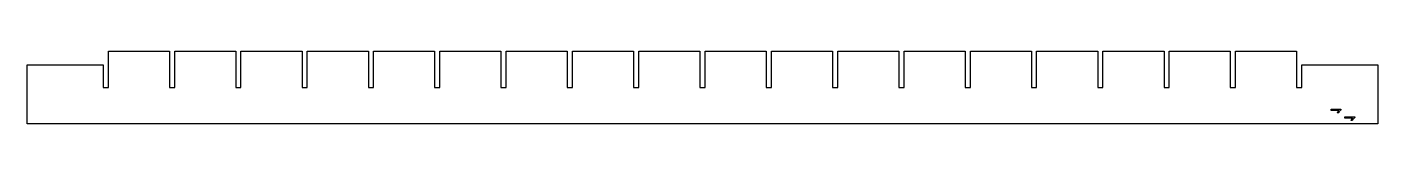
# Model space of a CAD drawing. Header units: millimetres. Extents: x -489 to 0, y 0 to 27.
import ezdxf

# ---------------------------------------------------------------- set-up
doc = ezdxf.new("R2010")
doc.units = ezdxf.units.MM
doc.layers.get('0').update_dxf_attribs({"linetype": 'CONTINUOUS'})

msp = doc.modelspace()

# ---------------------------------------------------------------- linework, layer by layer
for p, q in [((-16.99, 4.89), (-16.99, 5.33)), ((-16.99, 5.33), (-13.4, 5.33)), ((-13.4, 5.33), (-13.4, 5.05)), ((-14.19, 4.89), (-16.99, 4.89)), ((-14.29, 4.01), (-14.72, 4.01)), ((-11.99, 2.14), (-11.99, 2.58)), ((-11.99, 2.58), (-8.39, 2.58)), ((-9.19, 2.14), (-11.99, 2.14)), ((-9.29, 1.26), (-9.72, 1.26)), ((-8.39, 2.58), (-8.39, 2.3))]:
    msp.add_line(p, q)
msp.add_lwpolyline([(-489, 21.5), (-461.45, 21.5), (-461.45, 13.25), (-459.55, 13.25), (-459.55, 26.5), (-437.45, 26.5), (-437.45, 13.25), (-435.55, 13.25), (-435.55, 26.5), (-413.45, 26.5), (-413.45, 13.25), (-411.55, 13.25), (-411.55, 26.5), (-389.45, 26.5), (-389.45, 13.25), (-387.55, 13.25), (-387.55, 26.5), (-365.45, 26.5), (-365.45, 13.25), (-363.55, 13.25), (-363.55, 26.5), (-341.45, 26.5), (-341.45, 13.25), (-339.55, 13.25), (-339.55, 26.5), (-317.45, 26.5), (-317.45, 13.25), (-315.55, 13.25), (-315.55, 26.5), (-293.45, 26.5), (-293.45, 13.25), (-291.55, 13.25), (-291.55, 26.5), (-269.45, 26.5), (-269.45, 13.25), (-267.55, 13.25), (-267.55, 26.5), (-245.45, 26.5), (-245.45, 13.25), (-243.55, 13.25), (-243.55, 26.5), (-221.45, 26.5), (-221.45, 13.25), (-219.55, 13.25), (-219.55, 26.5), (-197.45, 26.5), (-197.45, 13.25), (-195.55, 13.25), (-195.55, 26.5), (-173.45, 26.5), (-173.45, 13.25), (-171.55, 13.25), (-171.55, 26.5), (-149.45, 26.5), (-149.45, 13.25), (-147.55, 13.25), (-147.55, 26.5), (-125.45, 26.5), (-125.45, 13.25), (-123.55, 13.25), (-123.55, 26.5), (-101.45, 26.5), (-101.45, 13.25), (-99.55, 13.25), (-99.55, 26.5), (-77.45, 26.5), (-77.45, 13.25), (-75.55, 13.25), (-75.55, 26.5), (-53.45, 26.5), (-53.45, 13.25), (-51.55, 13.25), (-51.55, 26.5), (-29.5, 26.5), (-29.5, 21.5), (-29.45, 21.5), (-29.45, 13.25), (-27.55, 13.25), (-27.55, 21.5), (0, 21.5), (0, 0), (-489, 0)], close=True)
for points, knots in [([(-13.4, 5.05), (-13.5, 4.99), (-13.57, 4.94), (-13.73, 4.81), (-13.8, 4.73), (-13.87, 4.65)], [0, 0, 0, 0, 0.03478962, 0.03478962, 0.06909983, 0.06909983, 0.06909983, 0.06909983]), ([(-14.72, 4.01), (-14.68, 4.1), (-14.65, 4.17), (-14.58, 4.32), (-14.54, 4.4), (-14.49, 4.47)], [0, 0, 0, 0, 0.02855852, 0.02855852, 0.05682013, 0.05682013, 0.05682013, 0.05682013]), ([(-14.49, 4.47), (-14.45, 4.55), (-14.4, 4.62), (-14.3, 4.76), (-14.25, 4.82), (-14.19, 4.89)], [0, 0, 0, 0, 0.02583319, 0.02583319, 0.05193461, 0.05193461, 0.05193461, 0.05193461]), ([(-13.87, 4.65), (-13.96, 4.55), (-14.04, 4.46), (-14.18, 4.24), (-14.24, 4.13), (-14.29, 4.01)], [0, 0, 0, 0, 0.04036082, 0.04036082, 0.08067585, 0.08067585, 0.08067585, 0.08067585]), ([(-9.72, 1.26), (-9.68, 1.35), (-9.65, 1.42), (-9.57, 1.58), (-9.53, 1.65), (-9.49, 1.73)], [0, 0, 0, 0, 0.02855852, 0.02855852, 0.05682013, 0.05682013, 0.05682013, 0.05682013]), ([(-9.49, 1.73), (-9.44, 1.8), (-9.4, 1.87), (-9.3, 2.01), (-9.25, 2.07), (-9.19, 2.14)], [0, 0, 0, 0, 0.02583319, 0.02583319, 0.05193461, 0.05193461, 0.05193461, 0.05193461]), ([(-8.87, 1.91), (-8.96, 1.8), (-9.03, 1.71), (-9.17, 1.49), (-9.23, 1.38), (-9.29, 1.26)], [0, 0, 0, 0, 0.04036082, 0.04036082, 0.08067585, 0.08067585, 0.08067585, 0.08067585]), ([(-8.39, 2.3), (-8.49, 2.24), (-8.57, 2.19), (-8.73, 2.06), (-8.8, 1.98), (-8.87, 1.91)], [0, 0, 0, 0, 0.03478962, 0.03478962, 0.06909983, 0.06909983, 0.06909983, 0.06909983])]:
    msp.add_open_spline(points, degree=3, knots=knots)

doc.saveas('drawing.dxf')
